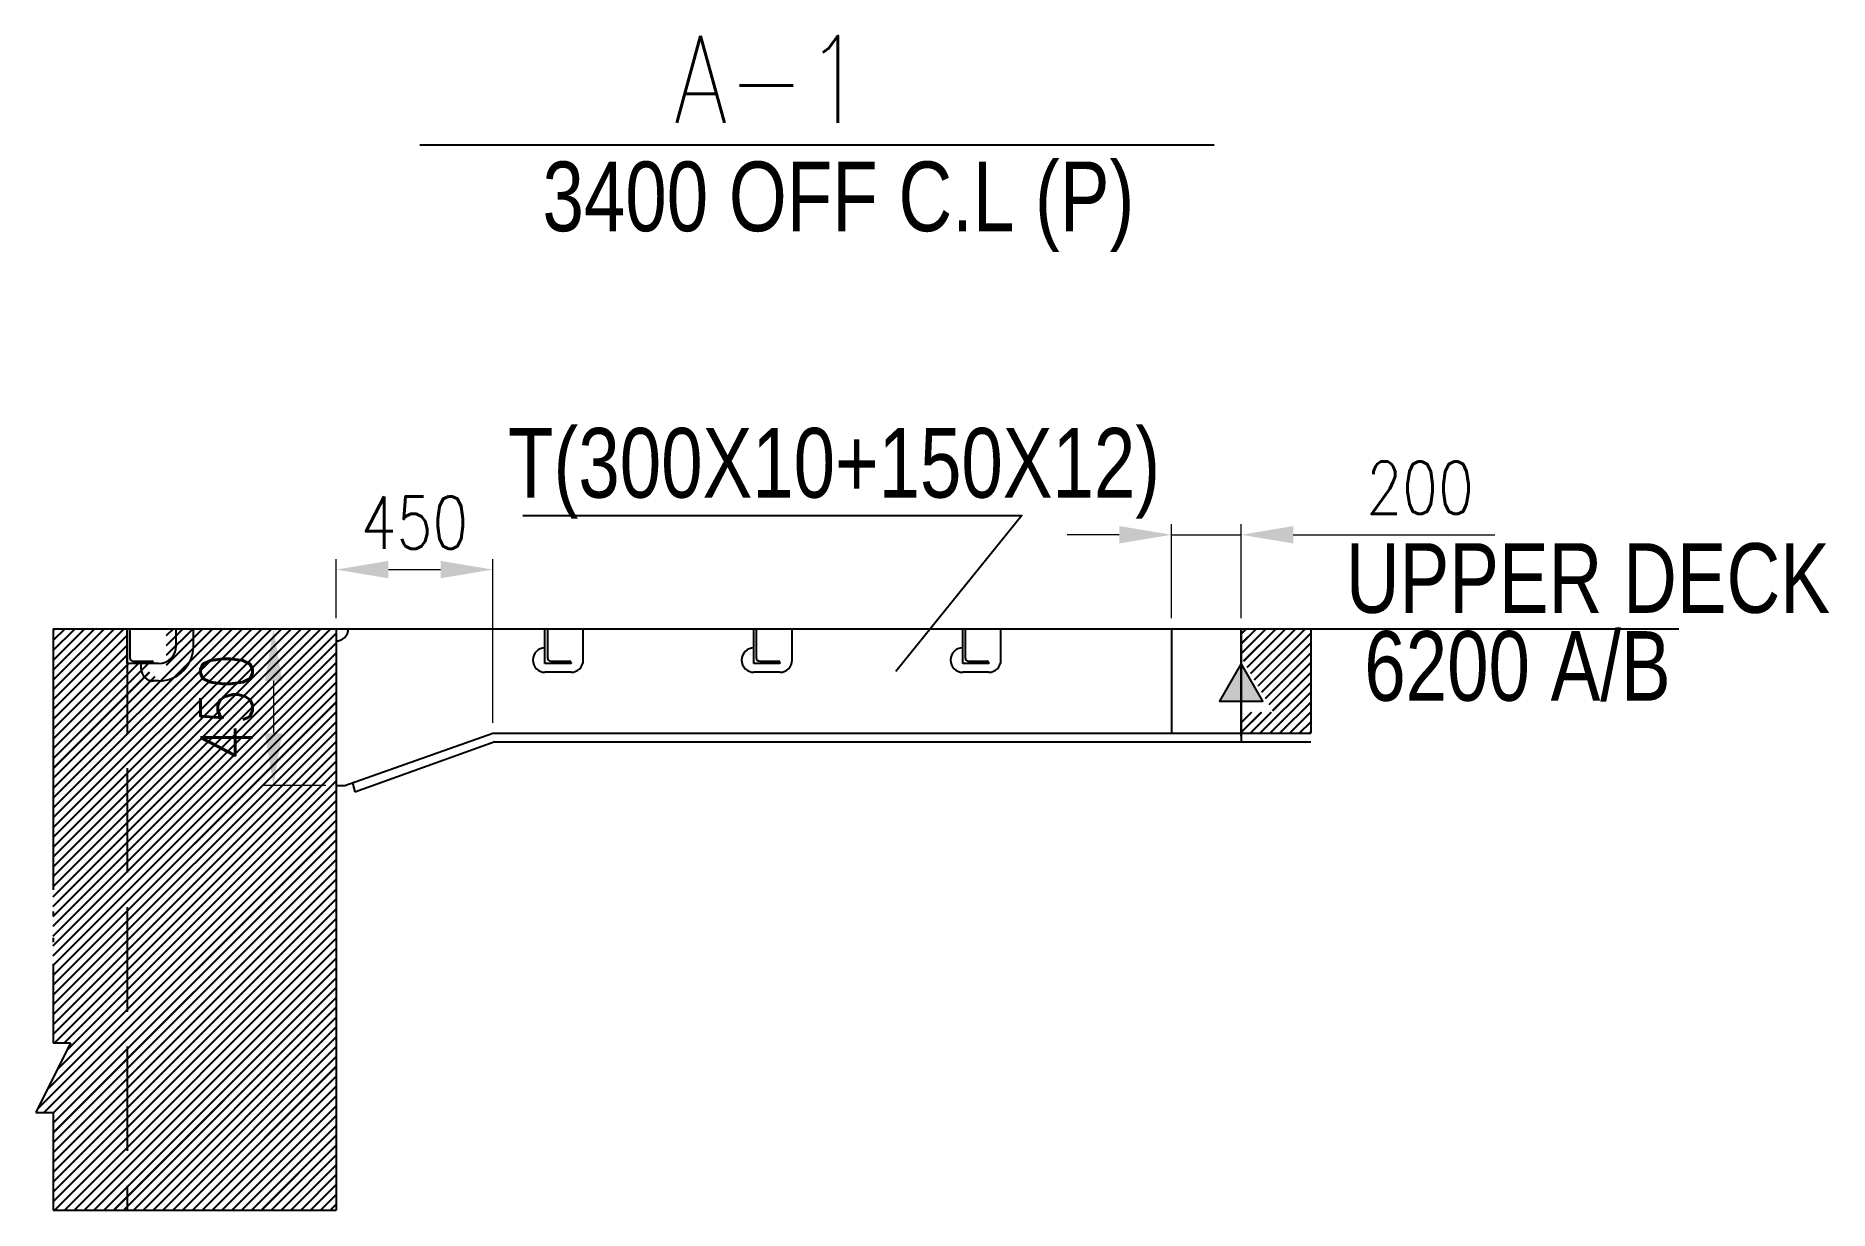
# Model space of a CAD drawing. Header units: millimetres. Extents: x -280923 to -275771, y -39180 to -35807.
import ezdxf

# ---------------------------------------------------------------- set-up
doc = ezdxf.new("R2010")
doc.units = ezdxf.units.MM
doc.header["$LTSCALE"] = 50
for name, pattern in [('CEN6', [7.45, 6, -0.6, 0.25, -0.6]), ('DASHED', [8, 6, -2]), ('PH15', [19.25, 15, -1.25, 0.25, -1.25, 0.25, -1.25])]:
    doc.linetypes.add(name, pattern=pattern)
for name, color, linetype in [('200-CO1', 3, 'Continuous'), ('Block Seam', 6, 'Continuous'), ('L', 254, 'Continuous'), ('Plate_Visible', 3, 'Continuous'), ('Qgreen', 3, 'Continuous'), ('ST', 7, 'Continuous'), ('Stiffener_Invisible', 2, 'DASHED'), ('T', 3, 'Continuous')]:
    doc.layers.add(name, color=color, linetype=linetype)
doc.styles.add('JNRD_E1', font='romans.shx', dxfattribs={"width": 0.8})
doc.styles.add('ST', font='short.shx', dxfattribs={"width": 0.8, "height": 150, "bigfont": 'js64f.shx'})
doc.dimstyles.new('Jnrd_D150', dxfattribs={"dimtxt": 150, "dimasz": 150, "dimexe": 30, "dimexo": 30, "dimgap": 60, "dimtad": 1, "dimdec": 0, "dimrnd": 0.5, "dimtxsty": 'JNRD_E1', "dimcen": 0, "dimclrd": 1, "dimclre": 1, "dimclrt": 2, "dimazin": 3, "dimtfac": 1, "dimtdec": 0, "dimtmove": 0, "dimatfit": 3, "dimlwd": 5, "dimlwe": 5})

# ---------------------------------------------------------------- blocks, each defined once
blk = doc.blocks.new('*D727')
at = {"color": 1, "lineweight": 5}
for p, q in [((-280060, -37480), (-280060, -37310)), ((-279910, -37340), (-279760, -37340)), ((-279610, -37780), (-279610, -37310))]:
    blk.add_line(p, q, dxfattribs=at)
at = {"color": 1}
for points in [[(-279910, -37315), (-279910, -37365), (-280060, -37340)], [(-279760, -37365), (-279760, -37315), (-279610, -37340)]]:
    blk.add_solid(points, dxfattribs=at)
at = {"layer": 'Defpoints', "color": 0}
for p in [(-279610, -37340), (-280060, -37510), (-279610, -37810)]:
    blk.add_point(p, dxfattribs=at)
at = {"color": 2, "insert": (-279835, -37205), "char_height": 150, "attachment_point": 5, "style": 'JNRD_E1'}
blk.add_mtext('\\A1;450', dxfattribs=at)
blk = doc.blocks.new('*D728')
at = {"color": 1, "lineweight": 5}
for p, q in [((-280090, -37510), (-280270, -37510)), ((-280240, -37660), (-280240, -37810)), ((-280090, -37960), (-280270, -37960))]:
    blk.add_line(p, q, dxfattribs=at)
at = {"color": 1}
for points in [[(-280215, -37660), (-280265, -37660), (-280240, -37510)], [(-280265, -37810), (-280215, -37810), (-280240, -37960)]]:
    blk.add_solid(points, dxfattribs=at)
at = {"layer": 'Defpoints', "color": 0}
for p in [(-280060, -37510), (-280240, -37960), (-280060, -37960)]:
    blk.add_point(p, dxfattribs=at)
at = {"color": 2, "insert": (-280375, -37735), "char_height": 150, "attachment_point": 5, "rotation": 90, "style": 'JNRD_E1'}
blk.add_mtext('\\A1;450', dxfattribs=at)
blk = doc.blocks.new('*D729')
at = {"color": 1, "lineweight": 5}
for p, q in [((-277810, -37240), (-277960, -37240)), ((-277660, -37479.9), (-277660, -37210)), ((-277660, -37240), (-277460, -37240)), ((-277460, -37479.9), (-277460, -37210)), ((-277310, -37240), (-276731.4, -37240))]:
    blk.add_line(p, q, dxfattribs=at)
at = {"color": 1}
for points in [[(-277810, -37265), (-277810, -37215), (-277660, -37240)], [(-277310, -37215), (-277310, -37265), (-277460, -37240)]]:
    blk.add_solid(points, dxfattribs=at)
at = {"layer": 'Defpoints', "color": 0}
for p in [(-277460, -37240), (-277660, -37509.9), (-277460, -37509.9)]:
    blk.add_point(p, dxfattribs=at)
at = {"color": 2, "insert": (-276945.7, -37105), "char_height": 150, "attachment_point": 5, "style": 'JNRD_E1'}
blk.add_mtext('\\A1;200', dxfattribs=at)
blk = doc.blocks.new('block')
at = {"layer": 'Block Seam'}
blk.add_hatch(color=256, dxfattribs=at).paths.add_polyline_path([(-535741, 650516), (-535616, 650733), (-535491, 650516)])
blk.add_line((-535616, 650316), (-535616, 650933), dxfattribs=at)
blk.add_lwpolyline([(-535616, 650733), (-535741, 650516), (-535491, 650516), (-535616, 650733)], dxfattribs=at)
blk = doc.blocks.new('*U731')
for p, q in [((110, -90), (110, 0)), ((75, -125), (0, -125))]:
    blk.add_line(p, q)
for centre, start, end in [((0, -90), 90, 270), ((75, -90), 270, 0)]:
    blk.add_arc(centre, 35, start, end)
at = {"layer": 'L'}
for p, q in [((0, -100), (0, 0)), ((0, 0), (7, 0)), ((7, 0), (7, -83)), ((75, -100), (0, -100)), ((17, -93), (70, -93)), ((75, -98), (75, -100))]:
    blk.add_line(p, q, dxfattribs=at)
for centre, radius, start, end in [((17, -83), 10, 180, 270), ((70, -98), 5, 360, 90)]:
    blk.add_arc(centre, radius, start, end, dxfattribs=at)
blk = doc.blocks.new('*U732')
for p, q in [((140, -50), (140, 0)), ((190, -50), (190, 0)), ((40, -115), (40, -100)), ((90, -100), (75, -100)), ((90, -150), (75, -150))]:
    blk.add_line(p, q)
for centre, radius, start, end in [((0, 0), 1, 180, 270), ((90, -50), 50, 270, 0), ((90, -50), 100, 270, 0), ((75, -115), 35, 180, 270)]:
    blk.add_arc(centre, radius, start, end)
at = {"layer": 'L'}
for p, q in [((0, -100), (0, 0)), ((0, 0), (7, 0)), ((7, 0), (7, -83)), ((75, -100), (0, -100)), ((17, -93), (70, -93)), ((75, -98), (75, -100))]:
    blk.add_line(p, q, dxfattribs=at)
for centre, radius, start, end in [((17, -83), 10, 180, 270), ((70, -98), 5, 360, 90)]:
    blk.add_arc(centre, radius, start, end, dxfattribs=at)
blk = doc.blocks.new('*U734')
at = {"layer": 'T'}
for p, q in [((0, 0), (0, -300)), ((-75, -300), (75, -300))]:
    blk.add_line(p, q, dxfattribs=at)

msp = doc.modelspace()

# ---------------------------------------------------------------- hatches: boundary and pattern name
h = msp.add_hatch()
h.set_pattern_fill('JIS_LC_20A', color=6, style=0)
h.paths.add_polyline_path([(-280660, -37510), (-280872.8, -37510), (-280872.8, -38699.4), (-280822.8, -38699.4), (-280922.8, -38899.4), (-280872.8, -38899.4), (-280872.8, -39179.9), (-280660, -39179.9)])
h.paths.add_polyline_path([(-280060, -37510), (-280547, -37510), (-280547, -37610, -0.267949), (-280567, -37644.6, -0.57735), (-280597, -37627.3), (-280597, -37610), (-280660, -37610), (-280660, -39179.9), (-280060, -39179.9)])
h.paths.add_polyline_path([(-280401, -37901.6), (-280401, -37637.6), (-280176, -37637.6), (-280176, -37901.6)], flags=24)
h.paths.add_polyline_path([(-279967, -37049.6), (-279703, -37049.6), (-279703, -37274.6), (-279967, -37274.6)], flags=9)
h = msp.add_hatch()
h.set_pattern_fill('JIS_LC_20A', color=6, style=0)
h.paths.add_polyline_path([(-277260, -37509.9), (-277460, -37509.9), (-277460, -37590), (-277367, -37749.3), (-277460, -37749.3), (-277460, -37810), (-277260, -37810)])
h.paths.add_polyline_path([(-277692, -37134.8), (-277428, -37134.8), (-277428, -37359.8), (-277692, -37359.8)], flags=9)

# ---------------------------------------------------------------- linework, layer by layer
for p, q in [((-277260, -37510), (-276202.2, -37510)), ((-280035, -37960), (-279610, -37810)), ((-280006.1, -37978.3), (-279603.7, -37834.2)), ((-280060, -37960), (-280035, -37960)), ((-280013.1, -37952.3), (-280006.1, -37978.3))]:
    msp.add_line(p, q)
at = {"color": 0, "linetype": 'CEN6'}
msp.add_line((-277260, -37510), (-277260, -37835), dxfattribs=at)
at = {"color": 0}
msp.add_line((-280872.8, -39179.9), (-280060, -39179.9), dxfattribs=at)
for points in [[(-279523.9, -37184.7), (-278090, -37184.7), (-278452, -37632.6)], [(-279610, -37810), (-277260, -37810)], [(-279606.8, -37835), (-277260, -37835)]]:
    msp.add_lwpolyline(points)
at = {"color": 1}
msp.add_lwpolyline([(-277885, -37659.9, 0, 50, 0), (-277735, -37659.9, 0, 0, 0), (-277585, -37659.9, 50, 0, 0), (-277435, -37659.9, 0, 0, 0)], format="xyseb", dxfattribs=at)
msp.add_arc((-280060, -37510), 35, 270, 0)
at = {"layer": '200-CO1', "color": 3}
msp.add_line((-279820, -36120), (-277537.1, -36120), dxfattribs=at)
at = {"layer": 'Block Seam'}
msp.add_line((-277460, -37510), (-277460, -37835), dxfattribs=at)
at = {"layer": 'Plate_Visible'}
for p, q in [((-280872.8, -37510), (-277260, -37509.9)), ((-280060, -37510), (-280060, -39179.9))]:
    msp.add_line(p, q, dxfattribs=at)
at = {"layer": 'Qgreen', "color": 4, "linetype": 'PH15'}
for p, q in [((-280872.8, -37510), (-280872.8, -38699.4)), ((-280872.8, -38899.4), (-280872.8, -39179.9))]:
    msp.add_line(p, q, dxfattribs=at)
msp.add_lwpolyline([(-280872.8, -38699.4), (-280822.8, -38699.4), (-280922.8, -38899.4), (-280872.8, -38899.4)], dxfattribs=at)
at = {"layer": 'Stiffener_Invisible'}
msp.add_line((-280660, -37510), (-280660, -39179.9), dxfattribs=at)

# ---------------------------------------------------------------- block references
for name, p in [('*U732', (-280660, -37510)), ('*U731', (-279460, -37510)), ('*U731', (-278860, -37510)), ('*U731', (-278260, -37510)), ('*U734', (-277660, -37509.9))]:
    msp.add_blockref(name, p)
at = {"layer": 'Block Seam', "xscale": 0.5, "yscale": 0.5, "zscale": 0.5, "rotation": 360}
msp.add_blockref('block', (-9651.8, -362976.2), dxfattribs=at)

# ---------------------------------------------------------------- texts
at = {"style": 'ST', "width": 0.8}
msp.add_text('T(300X10+150X12)', height=200, dxfattribs=at).set_placement((-279566.2, -37133.4))
at = {"linetype": 'Continuous', "ltscale": 17.3749, "style": 'ST', "width": 0.8}
for s, p in [('UPPER DECK', (-277159.2, -37464.3)), ('6200 A/B', (-277106.1, -37716.7))]:
    msp.add_text(s, height=200, dxfattribs=at).set_placement(p)
at = {"layer": '200-CO1', "color": 3, "style": 'JNRD_E1', "width": 0.8}
msp.add_text('A-1', height=250, dxfattribs=at).set_placement((-279089.9, -36057))
at = {"layer": 'ST', "style": 'ST', "width": 0.8}
msp.add_text('3400 OFF C.L (P)', height=200, dxfattribs=at).set_placement((-279467.2, -36368.1))

# ---------------------------------------------------------------- dimensions: what is measured, and where the dimension line sits
at = {"color": 6}
for base, p1, p2, picture, middle in [((-277460, -37240), (-277660, -37509.9), (-277460, -37509.9), '*D729', (-276945.7, -37105)), ((-279610, -37340), (-280060, -37510), (-279610, -37810), '*D727', (-279835, -37205))]:
    dim = msp.add_linear_dim(base=base, p1=p1, p2=p2, dimstyle='Jnrd_D150', dxfattribs=at)
    dim.commit()
    dim.dimension.update_dxf_attribs({"geometry": picture, "text_midpoint": middle})
dim = msp.add_linear_dim(base=(-280240, -37960), p1=(-280060, -37510), p2=(-280060, -37960), angle=90, dimstyle='Jnrd_D150', dxfattribs=at)
dim.commit()
dim.dimension.update_dxf_attribs({"geometry": '*D728', "text_midpoint": (-280375, -37735)})

doc.saveas('drawing.dxf')
